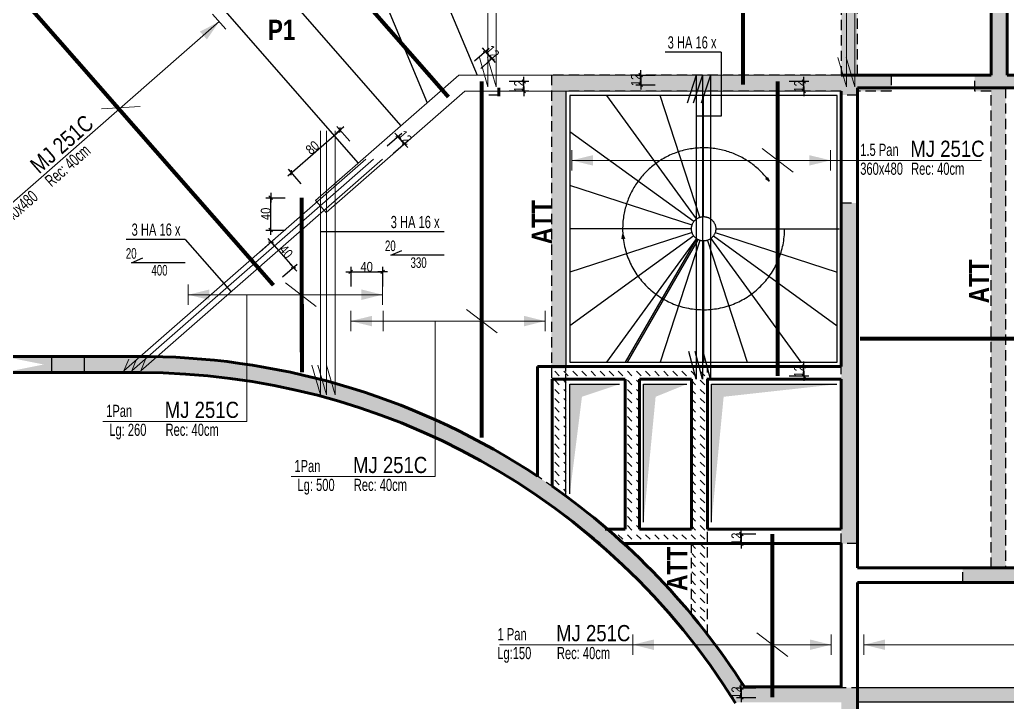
# Model space of a CAD drawing. Header units: millimetres. Extents: x 10483 to 17848, y -43633 to -39433.
# Drawn here: x 11095 to 12314, y -42596 to -41753 of the extents above; entities that cross this region are included whole.
import ezdxf
from ezdxf.enums import TextEntityAlignment as Align

# ---------------------------------------------------------------- set-up
doc = ezdxf.new("R2010")
doc.units = ezdxf.units.MM
doc.linetypes.add('CACHEX2', pattern=[19.05, 12.7, -6.35])
doc.linetypes.add('TIRETPTX2', pattern=[50.8, 25.4, -12.7, 0, -12.7])
for name, color, linetype in [('01_ARMA_INF', 50, 'Continuous'), ('01_linteaux', 2, 'Continuous'), ('01_murs_sup', 2, 'CACHEX2'), ('01_poch_murs', 253, 'Continuous'), ('01_resv', 32, 'Continuous'), ('01_texte', 230, 'Continuous'), ('AA_COTES', 2, 'Continuous')]:
    doc.layers.add(name, color=color, linetype=linetype)
for name, color, linetype, lineweight in [('01_murs_coup', 5, 'Continuous', 60), ('01_PIEUX', 5, 'Continuous', 60), ('01_tram_axes', 2, 'TIRETPTX2', 9)]:
    doc.layers.add(name, color=color, linetype=linetype, lineweight=lineweight)
doc.styles.add('PATIO', font='ARIALN.TTF')
doc.styles.add('STYLE2', font='ARIALN.TTF')
doc.styles.add('Titre', font='ariblk.ttf')
doc.dimstyles.new('JB50res', dxfattribs={"dimscale": 0.1, "dimtxt": 120, "dimasz": 12, "dimexe": 0.1, "dimexo": 0.1, "dimgap": 0.09, "dimtad": 1, "dimdec": 1, "dimdsep": 46, "dimtxsty": 'STYLE2', "dimblk1": 'BOND_G', "dimblk2": 'BOND_D', "dimsah": 1, "dimcen": 1.5, "dimdle": 0.01, "dimse1": 1, "dimse2": 1, "dimclrd": 4, "dimclre": 2, "dimclrt": 6, "dimazin": 2, "dimtfac": 2.333333, "dimtdec": 1, "dimtix": 1, "dimtmove": 2, "dimatfit": 3, "dimldrblk": 'BOND_G', "dimfxl": 1, "dimtolj": 1, "dimtzin": 0, "dimarcsym": 0})
pattern_1 = [(135, (-1339.371, 5604.787), (-11.2253202, 9e-16), [7.9375, -7.9375])]

# ---------------------------------------------------------------- blocks, each defined once
blk = doc.blocks.new('BOND_G')
at = {"layer": 'AA_COTES', "color": 0}
for p, q in [((0, -5), (0, 15)), ((5, 0), (-5, 0)), ((1.8, 1.8), (-1.8, -1.8))]:
    blk.add_line(p, q, dxfattribs=at)
blk = doc.blocks.new('BOND_D')
at = {"layer": 'AA_COTES', "color": 0}
for p, q in [((5, 0), (-5, 0)), ((-1.8, -1.8), (1.8, 1.8)), ((0, 5), (0, -15))]:
    blk.add_line(p, q, dxfattribs=at)
blk = doc.blocks.new('*D5423')
at = {"layer": '01_resv', "color": 4, "lineweight": -2, "ltscale": 200, "transparency": 16777216}
blk.add_line((11431, -41941), (11489.4, -41889.9), dxfattribs=at)
at = {"layer": 'Defpoints', "color": 0, "ltscale": 200, "transparency": 16777216}
for p in [(11490.3, -41889.1), (11521.9, -41925.2), (11461.7, -41977.9)]:
    blk.add_point(p, dxfattribs=at)
at = {"layer": '01_resv', "color": 4, "lineweight": -2, "ltscale": 200, "transparency": 16777216, "xscale": 1.2, "yscale": 1.2, "zscale": 1.2}
for name, p, rotation in [('BOND_D', (11490.3, -41889.1), 41.21220924565987), ('BOND_G', (11430.1, -41941.8), 221.2122092456599)]:
    blk.add_blockref(name, p, dxfattribs=dict(at, rotation=rotation))
at = {"layer": '01_resv', "color": 6, "ltscale": 200, "transparency": 16777216, "insert": (11456.1, -41910.8), "char_height": 12, "attachment_point": 5, "rotation": 41.2122, "style": 'STYLE2'}
blk.add_mtext('\\A1;80', dxfattribs=at)
blk = doc.blocks.new('*D5424')
at = {"layer": '01_resv', "color": 4, "lineweight": -2, "ltscale": 200, "transparency": 16777216}
blk.add_line((11405.9, -42028.4), (11431.9, -42058.2), dxfattribs=at)
at = {"layer": 'Defpoints', "color": 0, "ltscale": 200, "transparency": 16777216}
for p in [(11380.3, -42049.2), (11432.7, -42059.1), (11408, -42080.8)]:
    blk.add_point(p, dxfattribs=at)
at = {"layer": '01_resv', "color": 4, "lineweight": -2, "ltscale": 200, "transparency": 16777216, "xscale": 1.2, "yscale": 1.2, "zscale": 1.2}
for name, p, rotation in [('BOND_G', (11405.1, -42027.5), 131.2303851456435), ('BOND_D', (11432.7, -42059.1), 311.2303851456435)]:
    blk.add_blockref(name, p, dxfattribs=dict(at, rotation=rotation))
at = {"layer": '01_resv', "color": 6, "ltscale": 200, "transparency": 16777216, "insert": (11423.5, -42039.3), "char_height": 12, "attachment_point": 5, "rotation": 311.2304, "style": 'STYLE2'}
blk.add_mtext('\\A1;40', dxfattribs=at)
blk = doc.blocks.new('*D5426')
at = {"layer": '01_resv', "color": 4, "lineweight": -2, "ltscale": 200, "transparency": 16777216}
for p, q in [((11561.2, -41896.4), (11560.4, -41895.5)), ((11569.9, -41906.3), (11562, -41897.3)), ((11570.6, -41907.2), (11571.4, -41908.1))]:
    blk.add_line(p, q, dxfattribs=at)
at = {"layer": 'Defpoints', "color": 0, "ltscale": 200, "transparency": 16777216}
for p in [(11562, -41897.3), (11550.9, -41907), (11558.8, -41916)]:
    blk.add_point(p, dxfattribs=at)
at = {"layer": '01_resv', "color": 4, "lineweight": -2, "ltscale": 200, "transparency": 16777216, "xscale": 1.2, "yscale": 1.2, "zscale": 1.2}
for name, p, rotation in [('BOND_D', (11562, -41897.3), 311.2072050561662), ('BOND_G', (11569.9, -41906.3), 131.2072050561662)]:
    blk.add_blockref(name, p, dxfattribs=dict(at, rotation=rotation))
at = {"layer": '01_resv', "color": 6, "ltscale": 200, "transparency": 16777216, "insert": (11570.4, -41897.8), "char_height": 12, "attachment_point": 5, "rotation": 311.2072, "style": 'STYLE2'}
blk.add_mtext('\\A1;12', dxfattribs=at)
blk = doc.blocks.new('*D5427')
at = {"layer": '01_resv', "color": 4, "lineweight": -2, "ltscale": 200, "transparency": 16777216}
blk.add_line((11404.6, -42011.4), (11404.6, -41973.8), dxfattribs=at)
at = {"layer": 'Defpoints', "color": 0, "ltscale": 200, "transparency": 16777216}
for p in [(11404.6, -41972.6), (11442.9, -41972.6), (11442.9, -42012.6)]:
    blk.add_point(p, dxfattribs=at)
at = {"layer": '01_resv', "color": 4, "lineweight": -2, "ltscale": 200, "transparency": 16777216, "xscale": 1.2, "yscale": 1.2, "zscale": 1.2}
for name, p, rotation in [('BOND_D', (11404.6, -41972.6), 90), ('BOND_G', (11404.6, -42012.6), 270)]:
    blk.add_blockref(name, p, dxfattribs=dict(at, rotation=rotation))
at = {"layer": '01_resv', "color": 6, "ltscale": 200, "transparency": 16777216, "insert": (11398.5, -41992.6), "char_height": 12, "attachment_point": 5, "rotation": 90, "style": 'STYLE2'}
blk.add_mtext('\\A1;40', dxfattribs=at)
blk = doc.blocks.new('*D5428')
at = {"layer": '01_resv', "color": 4, "lineweight": -2, "ltscale": 200, "transparency": 16777216}
blk.add_line((11504.6, -42064.2), (11541.6, -42064.2), dxfattribs=at)
at = {"layer": 'Defpoints', "color": 0, "ltscale": 200, "transparency": 16777216}
for p in [(11542.8, -42064.2), (11542.8, -42105), (11503.4, -42137.6)]:
    blk.add_point(p, dxfattribs=at)
at = {"layer": '01_resv', "color": 4, "lineweight": -2, "ltscale": 200, "transparency": 16777216, "xscale": 1.2, "yscale": 1.2, "zscale": 1.2, "rotation": 180}
blk.add_blockref('BOND_G', (11503.4, -42064.2), dxfattribs=at)
at = {"layer": '01_resv', "color": 4, "lineweight": -2, "ltscale": 200, "transparency": 16777216, "xscale": 1.2, "yscale": 1.2, "zscale": 1.2}
blk.add_blockref('BOND_D', (11542.8, -42064.2), dxfattribs=at)
at = {"layer": '01_resv', "color": 6, "ltscale": 200, "transparency": 16777216, "insert": (11523.1, -42058.1), "char_height": 12, "attachment_point": 5, "style": 'STYLE2'}
blk.add_mtext('\\A1;40', dxfattribs=at)
blk = doc.blocks.new('*D5429')
at = {"layer": '01_resv', "color": 4, "lineweight": -2, "ltscale": 200, "transparency": 16777216}
for p, q in [((11985.7, -42576.9), (11985.7, -42575.7)), ((11985.7, -42578.1), (11985.7, -42590.1)), ((11985.7, -42591.3), (11985.7, -42592.5))]:
    blk.add_line(p, q, dxfattribs=at)
at = {"layer": 'Defpoints', "color": 0, "ltscale": 200, "transparency": 16777216}
for p in [(11994.4, -42578.1), (11985.7, -42590.1), (12024.1, -42590.1)]:
    blk.add_point(p, dxfattribs=at)
at = {"layer": '01_resv', "color": 4, "lineweight": -2, "ltscale": 200, "transparency": 16777216, "xscale": 1.2, "yscale": 1.2, "zscale": 1.2}
for name, p, rotation in [('BOND_G', (11985.7, -42578.1), 270), ('BOND_D', (11985.7, -42590.1), 90)]:
    blk.add_blockref(name, p, dxfattribs=dict(at, rotation=rotation))
at = {"layer": '01_resv', "color": 6, "ltscale": 200, "transparency": 16777216, "insert": (11979.6, -42584.1), "char_height": 12, "attachment_point": 5, "rotation": 90, "style": 'STYLE2'}
blk.add_mtext('\\A1;12', dxfattribs=at)
blk = doc.blocks.new('*D5430')
at = {"layer": '01_resv', "color": 4, "lineweight": -2, "ltscale": 200, "transparency": 16777216}
for p, q in [((11985.7, -42386.9), (11985.7, -42385.7)), ((11985.7, -42388.1), (11985.7, -42400.1)), ((11985.7, -42401.3), (11985.7, -42402.5))]:
    blk.add_line(p, q, dxfattribs=at)
at = {"layer": 'Defpoints', "color": 0, "ltscale": 200, "transparency": 16777216}
for p in [(12024, -42388.1), (11985.7, -42400.1), (12024, -42400.1)]:
    blk.add_point(p, dxfattribs=at)
at = {"layer": '01_resv', "color": 4, "lineweight": -2, "ltscale": 200, "transparency": 16777216, "xscale": 1.2, "yscale": 1.2, "zscale": 1.2}
for name, p, rotation in [('BOND_G', (11985.7, -42388.1), 270), ('BOND_D', (11985.7, -42400.1), 90)]:
    blk.add_blockref(name, p, dxfattribs=dict(at, rotation=rotation))
at = {"layer": '01_resv', "color": 6, "ltscale": 200, "transparency": 16777216, "insert": (11979.6, -42394.1), "char_height": 12, "attachment_point": 5, "rotation": 90, "style": 'STYLE2'}
blk.add_mtext('\\A1;12', dxfattribs=at)
blk = doc.blocks.new('*D5394')
at = {"layer": '01_resv', "color": 4, "lineweight": -2, "ltscale": 200, "transparency": 16777216}
for p, q in [((11717.2, -41827.9), (11717.2, -41826.7)), ((11717.2, -41841.1), (11717.2, -41829.1)), ((11717.2, -41842.3), (11717.2, -41843.5))]:
    blk.add_line(p, q, dxfattribs=at)
at = {"layer": 'Defpoints', "color": 0, "ltscale": 200, "transparency": 16777216}
for p in [(11717.2, -41829.1), (11724.7, -41829.1), (11724.7, -41841.1)]:
    blk.add_point(p, dxfattribs=at)
at = {"layer": '01_resv', "color": 4, "lineweight": -2, "ltscale": 200, "transparency": 16777216, "xscale": 1.2, "yscale": 1.2, "zscale": 1.2}
for name, p, rotation in [('BOND_D', (11717.2, -41829.1), 270), ('BOND_G', (11717.2, -41841.1), 90)]:
    blk.add_blockref(name, p, dxfattribs=dict(at, rotation=rotation))
at = {"layer": '01_resv', "color": 6, "ltscale": 200, "transparency": 16777216, "insert": (11711.2, -41835.1), "char_height": 12, "attachment_point": 5, "rotation": 90, "style": 'STYLE2'}
blk.add_mtext('\\A1;12', dxfattribs=at)
blk = doc.blocks.new('*D5431')
at = {"layer": '01_resv', "color": 4, "lineweight": -2, "ltscale": 200, "transparency": 16777216}
for p, q in [((11861.5, -41819.9), (11861.5, -41818.7)), ((11861.5, -41821.1), (11861.5, -41833.1)), ((11861.5, -41834.3), (11861.5, -41835.5))]:
    blk.add_line(p, q, dxfattribs=at)
at = {"layer": 'Defpoints', "color": 0, "ltscale": 200, "transparency": 16777216}
for p in [(11877, -41821.1), (11861.5, -41833.1), (11896.2, -41833.1)]:
    blk.add_point(p, dxfattribs=at)
at = {"layer": '01_resv', "color": 4, "lineweight": -2, "ltscale": 200, "transparency": 16777216, "xscale": 1.2, "yscale": 1.2, "zscale": 1.2}
for name, p, rotation in [('BOND_G', (11861.5, -41821.1), 270), ('BOND_D', (11861.5, -41833.1), 90)]:
    blk.add_blockref(name, p, dxfattribs=dict(at, rotation=rotation))
at = {"layer": '01_resv', "color": 6, "ltscale": 200, "transparency": 16777216, "insert": (11855.5, -41827.1), "char_height": 12, "attachment_point": 5, "rotation": 90, "style": 'STYLE2'}
blk.add_mtext('\\A1;12', dxfattribs=at)
blk = doc.blocks.new('*D5395')
at = {"layer": '01_resv', "color": 4, "lineweight": -2, "ltscale": 200, "transparency": 16777216}
for p, q in [((11669.1, -41791.2), (11668.3, -41790.3)), ((11677.8, -41801.1), (11669.9, -41792.1)), ((11678.6, -41802), (11679.4, -41802.9))]:
    blk.add_line(p, q, dxfattribs=at)
at = {"layer": 'Defpoints', "color": 0, "ltscale": 200, "transparency": 16777216}
for p in [(11669.9, -41792.1), (11631, -41826.2), (11638.9, -41835.2)]:
    blk.add_point(p, dxfattribs=at)
at = {"layer": '01_resv', "color": 4, "lineweight": -2, "ltscale": 200, "transparency": 16777216, "xscale": 1.2, "yscale": 1.2, "zscale": 1.2}
for name, p, rotation in [('BOND_D', (11669.9, -41792.1), 311.2122092456704), ('BOND_G', (11677.8, -41801.1), 131.2122092456704)]:
    blk.add_blockref(name, p, dxfattribs=dict(at, rotation=rotation))
at = {"layer": '01_resv', "color": 6, "ltscale": 200, "transparency": 16777216, "insert": (11678.4, -41792.6), "char_height": 12, "attachment_point": 5, "rotation": 311.2122, "style": 'STYLE2'}
blk.add_mtext('\\A1;12', dxfattribs=at)
blk = doc.blocks.new('*D5460')
at = {"layer": '01_texte', "color": 4, "lineweight": -2, "ltscale": 200, "transparency": 16777216}
for p, q in [((12062.9, -41827.9), (12062.9, -41826.7)), ((12062.9, -41841.1), (12062.9, -41829.1)), ((12062.9, -41842.3), (12062.9, -41843.5))]:
    blk.add_line(p, q, dxfattribs=at)
at = {"layer": 'Defpoints', "color": 0, "ltscale": 200, "transparency": 16777216}
for p in [(12030.5, -41829.1), (12062.9, -41829.1), (12030.5, -41841.1)]:
    blk.add_point(p, dxfattribs=at)
at = {"layer": '01_texte', "color": 4, "lineweight": -2, "ltscale": 200, "transparency": 16777216, "xscale": 1.2, "yscale": 1.2, "zscale": 1.2}
for name, p, rotation in [('BOND_D', (12062.9, -41829.1), 270), ('BOND_G', (12062.9, -41841.1), 90)]:
    blk.add_blockref(name, p, dxfattribs=dict(at, rotation=rotation))
at = {"layer": '01_texte', "color": 6, "ltscale": 200, "transparency": 16777216, "insert": (12056.9, -41835.1), "char_height": 12, "attachment_point": 5, "rotation": 90, "style": 'STYLE2'}
blk.add_mtext('\\A1;12', dxfattribs=at)
blk = doc.blocks.new('*D5461')
at = {"layer": '01_texte', "color": 4, "lineweight": -2, "ltscale": 200, "transparency": 16777216}
for p, q in [((12062.9, -42179.9), (12062.9, -42178.7)), ((12062.9, -42193.1), (12062.9, -42181.1)), ((12062.9, -42194.3), (12062.9, -42195.5))]:
    blk.add_line(p, q, dxfattribs=at)
at = {"layer": 'Defpoints', "color": 0, "ltscale": 200, "transparency": 16777216}
for p in [(12062.9, -42181.1), (12081.5, -42181.1), (12030.7, -42193.1)]:
    blk.add_point(p, dxfattribs=at)
at = {"layer": '01_texte', "color": 4, "lineweight": -2, "ltscale": 200, "transparency": 16777216, "xscale": 1.2, "yscale": 1.2, "zscale": 1.2}
for name, p, rotation in [('BOND_D', (12062.9, -42181.1), 270), ('BOND_G', (12062.9, -42193.1), 90)]:
    blk.add_blockref(name, p, dxfattribs=dict(at, rotation=rotation))
at = {"layer": '01_texte', "color": 6, "ltscale": 200, "transparency": 16777216, "insert": (12056.9, -42187.1), "char_height": 12, "attachment_point": 5, "rotation": 90, "style": 'STYLE2'}
blk.add_mtext('\\A1;12', dxfattribs=at)

msp = doc.modelspace()

# ---------------------------------------------------------------- hatches: boundary and pattern name
at = {"layer": '01_murs_sup', "ltscale": 200}
h = msp.add_hatch(dxfattribs=at)
h.set_pattern_fill('DASH', color=256, scale=2.5, angle=135)
h.set_pattern_definition(pattern_1)
h.paths.add_polyline_path([(11821.61, -41389.99), (11687.26, -41389.99), (11687.26, -41248.6, -0.0095803), (11734.11, -41246.06), (11855.05, -41245.42), (11854.94, -41225.42), (11733.71, -41226.06, 0.3003693), (10615.8, -42021.33), (10637.27, -42021.33, -0.111323), (10940.03, -41575.78), (10940.03, -42021.33), (10960.03, -42021.33), (10960.03, -41557.47, -0.1614566), (11667.26, -41250.23), (11667.26, -41409.99), (11821.61, -41409.99)])
h.paths.add_polyline_path([(11397.08, -41704.73), (11362.08, -41704.73), (11362.08, -41739.73), (11397.08, -41739.73)], flags=17)
h.paths.add_polyline_path([(11587.52, -41677.73), (11552.52, -41677.73), (11552.52, -41712.73), (11587.52, -41712.73)], flags=17)
h = msp.add_hatch(dxfattribs=at)
h.set_pattern_fill('DASH', color=256, scale=2.5, angle=135)
h.set_pattern_definition(pattern_1)
h.paths.add_polyline_path([(12314.12, -41226.07), (11979.16, -41226.07), (11979.16, -41246.07), (12294.12, -41246.07), (12294.08, -41821.05), (12273.95, -41821.05), (12273.95, -41841.05), (12294.12, -41841.05), (12294.12, -42430.05), (12259.08, -42430.05), (12259.08, -42448.01), (12543.12, -42448.01), (12543.12, -42430.05), (12312.12, -42430.05), (12312.12, -41837.05), (12592.12, -41837.05), (12592.12, -41821.05), (12314.12, -41821.05)])
h.paths.add_polyline_path([(12170.87, -41821.05), (12129.16, -41821.05), (12129.16, -41389.99), (11924.81, -41389.99), (11924.81, -41409.99), (12109.16, -41409.99), (12109.16, -41821.05), (11751.16, -41821.05), (11751.16, -42184.05), (11769.16, -42184.05), (11769.16, -41841.05), (12109.16, -41841.05), (12109.16, -41845.95), (12129.21, -41845.95), (12129.16, -41841.05), (12170.87, -41841.05)])
h = msp.add_hatch(dxfattribs=at)
h.set_pattern_fill('DASH', color=256, scale=2.5, angle=135)
h.set_pattern_definition(pattern_1)
h.paths.add_polyline_path([(12129.12, -41979.06), (12109.16, -41979.06), (12109.16, -42400.05), (12129.16, -42400.05)])
h.paths.add_polyline_path([(13071.12, -41821.05), (12892.12, -41821.05), (12892.12, -41837.05), (13071.12, -41837.05)], flags=17)
h.paths.add_polyline_path([(13317.12, -41821.05), (13171.12, -41821.05), (13171.12, -41837.05), (13301.12, -41837.05), (13301.12, -42430.06), (12645.12, -42430.06), (12645.12, -42448.01), (13317.12, -42448.06)])
h.paths.add_polyline_path([(12952.54, -42578.1), (12503.12, -42578.1), (12503.12, -42596.05), (12721.12, -42596.05), (12721.12, -43189.05), (12618.12, -43189.05), (12618.12, -43205.05), (12898.12, -43205.05), (12898.12, -43189.05), (12739.12, -43189.05), (12739.12, -42596.05), (12952.54, -42596.01)])
h.paths.add_polyline_path([(14231.12, -42430.06), (13915.16, -42430.06), (13915.08, -41837.05), (14011.12, -41837.05), (14011.12, -41821.05), (13751.12, -41821.05), (13751.12, -41837.05), (13897.16, -41837.05), (13897.16, -42430.06), (13685.16, -42430.06), (13685.16, -42448.06), (14231.12, -42448.06)])
for points in [[(12018.04, -41947.51), (12020.06, -41952.28), (12015.93, -41949.16)], [(11838.69, -42023.27), (11839.41, -42018.15), (11841.35, -42022.95)]]:
    msp.add_hatch(color=256, dxfattribs=at).paths.add_polyline_path(points)
h = msp.add_hatch(dxfattribs=at)
h.set_pattern_fill('DASH', color=256, scale=2.5, angle=135)
h.set_pattern_definition(pattern_1)
h.paths.add_polyline_path([(12401.02, -42578.05), (11990.11, -42578.05, 0.2561511), (11243.54, -42168.73), (10960.03, -42168.73), (10960.03, -42021.33), (10940.03, -42021.33), (10940.03, -42188.73), (11243.54, -42188.73, -0.2587896), (11977.82, -42596.05), (12109.12, -42596.05), (12109.12, -43016.38), (12129.12, -43016.38), (12129.12, -42596.05), (12401.12, -42596.1)])
h = msp.add_hatch(dxfattribs=at)
h.set_pattern_fill('DASH', color=256, scale=2.5, angle=135)
h.set_pattern_definition([(135, (-1339.071, 5604.787), (-11.2253202, 9e-16), [7.9375, -7.9375])])
edge = h.paths.add_edge_path()
edge.add_line((11944.46, -42181.05), (11751.46, -42181.05))
edge.add_line((11751.46, -42181.05), (11751.46, -42328.67))
edge.add_arc((11243.84, -43054.22), 885.5, 53.58804, 55.02218, ccw=False)
edge.add_line((11769.46, -42341.6), (11769.46, -42197.05))
edge.add_line((11769.46, -42197.05), (11842.21, -42197.05))
edge.add_line((11842.21, -42197.05), (11842.21, -42382.05))
edge.add_line((11842.21, -42382.05), (11817.95, -42382.05))
edge.add_arc((11758.28, -42480.56), 115.17, 44.35067, 58.79728, ccw=False)
edge.add_line((11840.64, -42400.05), (11924.46, -42400.05))
edge.add_line((11924.46, -42400.05), (11924.46, -42487.78))
edge.add_arc((11243.84, -43054.22), 885.5, 37.70066, 39.76896, ccw=False)
edge.add_line((11944.46, -42512.71), (11944.46, -42181.05))
h.paths.add_polyline_path([(11924.46, -42197.05), (11924.46, -42382.05), (11860.21, -42382.05), (11860.21, -42197.05)], flags=16)

# ---------------------------------------------------------------- linework, layer by layer
at = {"layer": '01_ARMA_INF', "linetype": 'Continuous', "lineweight": 0, "const_width": 5, "flags": 128}
for points in [[(11987.68, -41296.38), (11987.85, -41833.06)], [(11248.95, -41420.15), (11624.06, -41848.19)], [(10984.97, -41598.11), (11407.97, -42080.78)], [(11665.26, -42269.03), (11665.03, -41829.05)], [(12030.7, -42193.05), (12030.51, -41829.05)], [(11443.08, -42188.61), (11442.86, -41972.55)], [(12733.12, -42146.77), (12132.14, -42146.86)], [(12024.06, -42590.05), (12023.96, -42388.09)]]:
    msp.add_lwpolyline(points, dxfattribs=at)
at = {"layer": '01_linteaux', "ltscale": 0.1}
for p, q in [((12400.12, -42578.05), (12129.12, -42578.05)), ((12400.12, -42596.05), (12129.12, -42596.05))]:
    msp.add_line(p, q, dxfattribs=at)
at = {"layer": '01_murs_coup', "ltscale": 0.1}
for p, q in [((12314.12, -41821.05), (12314.12, -41257.07)), ((12314.12, -41821.05), (12314.12, -41257.07)), ((12294.12, -41821.05), (12294.12, -41286.05)), ((12294.12, -41821.05), (12294.12, -41286.05)), ((12294.12, -41821.05), (12109.12, -41821.05)), ((12294.12, -41821.05), (12109.12, -41821.05)), ((12341.12, -41821.05), (12314.12, -41821.05)), ((11686.45, -41837.05), (11686.45, -41847.05)), ((12129.12, -41837.05), (12129.12, -42430.05)), ((12341.12, -41837.05), (12129.12, -41837.05)), ((12129.12, -41837.05), (12129.12, -41847.05)), ((12129.12, -41837.05), (12129.12, -42430.11)), ((12109.12, -42181.05), (12109.12, -41841.05)), ((11255.33, -42168.73), (10639.19, -42168.73)), ((11243.62, -42188.73), (10633.18, -42188.73)), ((11734.17, -42181.05), (12109.12, -42181.05)), ((11734.17, -42181.05), (11734.17, -42316.82)), ((11752.17, -42197.05), (11842.17, -42197.05)), ((11752.17, -42197.05), (11752.17, -42329.11)), ((11842.17, -42197.05), (11842.17, -42382.05)), ((11860.17, -42197.05), (11924.12, -42197.05)), ((11860.17, -42197.05), (11860.17, -42382.05)), ((11924.12, -42197.05), (11924.12, -42382.05)), ((11944.12, -42197.05), (11944.12, -42382.05)), ((11944.12, -42197.05), (12109.12, -42197.05)), ((12109.12, -42197.05), (12109.12, -42382.05)), ((11817.73, -42382.05), (11842.17, -42382.05)), ((11860.17, -42382.05), (11924.12, -42382.05)), ((11944.12, -42382.05), (12109.12, -42382.05)), ((11840.42, -42400.05), (12109.12, -42400.05)), ((12109.12, -42577.05), (12109.12, -42400.05)), ((12109.12, -42577.05), (12109.12, -42400.05)), ((12129.12, -42430.05), (12721.12, -42430.05)), ((12129.12, -42448), (12129.12, -43189.05)), ((12129.12, -42448.05), (12721.12, -42448.05)), ((12129.12, -42448.05), (12129.12, -43189.05)), ((12109.12, -42577.05), (11989.55, -42577.05))]:
    msp.add_line(p, q, dxfattribs=at)
at = {"layer": '01_murs_coup', "linetype": 'Continuous', "lineweight": 5}
for p, q in [((11636.83, -41821.05), (11459.99, -41975.93)), ((11636.83, -41821.05), (12109.12, -41821.06)), ((11644.39, -41841.05), (11473.17, -41990.99)), ((11644.39, -41841.05), (12109.16, -41841.05)), ((11473.17, -41990.99), (11459.99, -41975.93)), ((11745.43, -42348.51), (11766.27, -42364.25))]:
    msp.add_line(p, q, dxfattribs=at)
at = {"layer": '01_murs_coup', "ltscale": 0.1}
for centre, radius, start, end in [((11243.62, -43055.22), 886.49, 56.40214, 89.23469), ((11243.62, -43054.22), 865.5, 31.88506, 90), ((11244.16, -43053.1), 884.44, 32.56407, 54.94303)]:
    msp.add_arc(centre, radius, start, end, dxfattribs=at)
at = {"layer": '01_murs_sup'}
for p, q in [((12294.12, -41246.07), (12294.08, -41821.05)), ((12129.16, -41821.05), (12129.16, -41389.99)), ((12109.16, -41409.99), (12109.16, -41821.05)), ((12109.16, -41821.05), (11751.16, -41821.05)), ((11751.16, -41821.05), (11751.16, -42328.59)), ((12170.87, -41821.05), (12129.16, -41821.05)), ((12170.87, -41821.05), (12170.87, -41841.05)), ((12273.95, -41841.05), (12273.95, -41821.05)), ((12273.95, -41821.05), (12294.12, -41821.05)), ((12592.12, -41837.05), (12312.12, -41837.05)), ((12312.12, -41837.05), (12312.12, -42430.05)), ((11666.49, -41845.95), (11666.49, -41841.05)), ((11686.49, -41845.95), (11666.49, -41845.95)), ((11686.54, -41846.05), (11686.49, -41841.05)), ((12109.16, -41841.05), (11769.16, -41841.05)), ((12109.16, -41845.95), (12109.16, -41841.05)), ((12129.16, -41845.95), (12109.16, -41845.95)), ((12129.21, -41846.05), (12129.16, -41841.05)), ((12170.87, -41841.05), (12129.16, -41841.05)), ((12294.12, -41841.05), (12273.95, -41841.05)), ((12294.12, -42430.05), (12294.12, -41841.05)), ((12109.16, -42400.05), (12109.16, -41979.06)), ((12109.16, -41979.06), (12129.12, -41979.06)), ((12129.12, -41979.06), (12129.16, -42400.05)), ((11243.54, -42168.73), (10960.13, -42168.73)), ((11243.54, -42188.73), (10940.13, -42188.73)), ((11751.46, -42181.05), (11944.16, -42181.05)), ((11944.16, -42512.56), (11944.16, -42181.05)), ((11769.16, -42197.05), (11842.21, -42197.05)), ((11842.21, -42197.05), (11842.21, -42382.05)), ((11860.21, -42204.05), (11860.21, -42382.05)), ((11924.16, -42382.05), (11924.16, -42204.05)), ((11817.77, -42382.05), (11842.21, -42382.05)), ((11860.21, -42382.05), (11924.16, -42382.05)), ((11924.16, -42400.05), (11840.46, -42400.05)), ((11924.16, -42487.63), (11924.16, -42400.05)), ((12129.16, -42400.05), (12109.16, -42400.05)), ((12259.08, -42448.01), (12259.08, -42430.05)), ((12259.08, -42430.05), (12294.12, -42430.05)), ((12312.12, -42430.05), (12543.12, -42430.05)), ((12543.12, -42448.01), (12259.08, -42448.01)), ((12401.02, -42578.05), (11990.11, -42578.05))]:
    msp.add_line(p, q, dxfattribs=at)
at = {"layer": '01_murs_sup', "ltscale": 200}
for p, q in [((11456.6, -41336.71), (11659.35, -41821.05)), ((11389.56, -41357.83), (11597.78, -41855.25)), ((11186.42, -41451.04), (11565.33, -41883.68)), ((11126.13, -41488.45), (11512.67, -41929.8)), ((11769.16, -41841.05), (11769.16, -42181.05)), ((11930.35, -41998.92), (11819.46, -41846.3)), ((11934.53, -41996.79), (11885.63, -41846.3)), ((11939.16, -41996.05), (11939.16, -41846.3)), ((11927.03, -42002.24), (11774.16, -41891.18)), ((11924.9, -42006.42), (11774.16, -41957.44)), ((11924.16, -42011.05), (11774.16, -42011.05)), ((11924.9, -42015.69), (11774.16, -42064.67)), ((11927.03, -42019.87), (11774.16, -42130.93)), ((11951.3, -42019.87), (12103.91, -42130.75)), ((11953.43, -42015.69), (12103.91, -42064.59)), ((11954.16, -42011.05), (12106.66, -42011.05)), ((11930.35, -42023.19), (11819.28, -42176.05)), ((11842.74, -42176.05), (11930.8, -42023.55)), ((11845.05, -42176.05), (11932.53, -42024.55)), ((11934.53, -42025.32), (11885.55, -42176.05)), ((11939.16, -42026.05), (11939.16, -42176.05)), ((11943.8, -42025.32), (11992.77, -42176.05)), ((11947.98, -42023.19), (12059.04, -42176.05)), ((11769.16, -42341.52), (11769.16, -42197.05))]:
    msp.add_line(p, q, dxfattribs=at)
at = {"layer": '01_murs_sup', "ltscale": 0.5}
msp.add_line((11769.16, -42197.05), (11769.16, -42181.05), dxfattribs=at)
at = {"layer": '01_murs_sup', "ltscale": 200, "flags": 128}
for points in [[(11774.16, -42176.05), (12103.91, -42176.05), (12103.91, -41846.3), (11774.16, -41846.3)], [(12018.04, -41947.51), (12020.06, -41952.28), (12015.93, -41949.16)], [(11838.69, -42023.27), (11839.41, -42018.15), (11841.35, -42022.95)]]:
    msp.add_lwpolyline(points, close=True, dxfattribs=at)
at = {"layer": '01_murs_sup', "ltscale": 200}
msp.add_circle((11939.16, -42011.05), 15, dxfattribs=at)
at = {"layer": '01_murs_sup'}
for centre, radius, start, end in [((11776.95, -42470.2), 1244.88, 91.99024, 160.6054), ((11776.91, -42470.04), 1224.73, 92.01413, 160.58977), ((11243.54, -43054.22), 885.5, 32.53016, 90), ((11243.54, -43054.22), 865.5, 31.96306, 90)]:
    msp.add_arc(centre, radius, start, end, dxfattribs=at)
at = {"layer": '01_murs_sup', "ltscale": 200}
for centre, radius, start, end in [((11776.91, -42470.04), 1244.73, 91.99788, 160.61055), ((11939.16, -42011.05), 100, 36, 184.06796), ((11939.16, -42011.05), 100, 184.06796, 0)]:
    msp.add_arc(centre, radius, start, end, dxfattribs=at)
at = {"layer": '01_murs_sup', "ltscale": 0.05}
msp.add_arc((11776.91, -42470.04), 1177.73, 91.99066, 160.46959, dxfattribs=at)
at = {"layer": '01_murs_sup', "ltscale": 2}
msp.add_arc((11239.33, -43068.97), 880.46, 49.44874, 54.85348, dxfattribs=at)
at = {"layer": '01_murs_sup', "ltscale": 200}
msp.add_solid([(11929.91, -42029.08), (11929.18, -42028.84), (11928.06, -42032.29)], dxfattribs=at)
at = {"layer": '01_PIEUX', "linetype": 'Continuous', "lineweight": 5}
msp.add_arc((11776.91, -42470.04), 1177.73, 87.94572, 160.46959, dxfattribs=at)
at = {"layer": '01_poch_murs', "ltscale": 200}
for p, q in [((11773.94, -42338.69), (11773.94, -42203.09)), ((11773.94, -42203.09), (11835.42, -42203.1)), ((11864.95, -42373.7), (11864.95, -42203.09)), ((11864.95, -42203.09), (11918.31, -42203.1)), ((11948.94, -42373.7), (11948.94, -42203.09)), ((11948.94, -42203.09), (12103.68, -42203.1))]:
    msp.add_line(p, q, dxfattribs=at)
for points in [[(11773.94, -42338.69), (11773.94, -42203.09), (11788.91, -42218.58)], [(11773.94, -42203.09), (11835.42, -42203.1), (11788.91, -42218.58)], [(11864.95, -42373.7), (11864.95, -42203.09), (11879.91, -42218.58)], [(11864.95, -42203.09), (11918.31, -42203.1), (11879.91, -42218.58)], [(11948.94, -42373.7), (11948.94, -42203.09), (11963.91, -42218.58)], [(11948.94, -42203.09), (12103.68, -42203.1), (11963.91, -42218.58)]]:
    msp.add_solid(points, dxfattribs=at)
at = {"layer": '01_resv', "ltscale": 200}
for p, q in [((11134.12, -42168.73), (11174.12, -42168.73)), ((11134.12, -42188.73), (11134.12, -42168.73)), ((11174.12, -42168.73), (11174.12, -42188.73)), ((11174.12, -42188.73), (11134.12, -42188.73))]:
    msp.add_line(p, q, dxfattribs=at)
for points in [[(11174.12, -42168.73), (11174.12, -42188.73), (11074.12, -42188.73), (11074.12, -42168.73)], [(11134.12, -42188.73), (11134.12, -42168.73), (11174.12, -42168.73), (11174.12, -42188.73)]]:
    msp.add_solid(points, dxfattribs=at)
at = {"layer": '01_texte', "linetype": 'Continuous', "lineweight": 0}
for p, q in [((11672.91, -41835.85), (11672.91, -41299.68)), ((11683.16, -41835.85), (11683.16, -41299.68)), ((12115.58, -41835.85), (12115.58, -41299.68)), ((12125.83, -41835.85), (12125.83, -41299.68)), ((11332.88, -41745.68), (11349.32, -41764.46)), ((10859.65, -42176.73), (11341.1, -41755.07)), ((11672.91, -41835.85), (11662.25, -41799.34)), ((11683.16, -41835.85), (11672.5, -41799.34)), ((12115.58, -41835.85), (12104.92, -41799.34)), ((12125.83, -41835.85), (12115.17, -41799.34)), ((11195.81, -41863.04), (11243.56, -41859.78)), ((11465.93, -42216.23), (11465.93, -41890.04)), ((11473.28, -42216.23), (11473.28, -41890.04)), ((11484.06, -42216.23), (11484.06, -41890.04)), ((11776.42, -41914.04), (11776.42, -41939)), ((11776.42, -41914.04), (11776.42, -41939)), ((12011.67, -41912.01), (12049.74, -41941.02)), ((12095.83, -41914.04), (12095.83, -41939)), ((11521.92, -41925.22), (11223.36, -42186.7)), ((11531.48, -41925.22), (11232.92, -42186.7)), ((11542.64, -41925.22), (11244.08, -42186.7)), ((11776.42, -41926.52), (12095.83, -41926.52)), ((12095.83, -41926.52), (12282.49, -41926.52)), ((11302.79, -42080.04), (11302.79, -42105)), ((11302.79, -42080.04), (11302.79, -42105)), ((11422.7, -42078.03), (11460.77, -42107.04)), ((11542.79, -42080.04), (11542.79, -42105)), ((11302.79, -42092.52), (11542.79, -42092.52)), ((11375.19, -42092.52), (11375.19, -42249.08)), ((11503.37, -42112.61), (11503.37, -42137.57)), ((11503.37, -42112.61), (11503.37, -42137.57)), ((11543.37, -42112.61), (11543.37, -42137.57)), ((11646.19, -42110.58), (11684.26, -42139.59)), ((11743.37, -42112.61), (11743.37, -42137.57)), ((11503.37, -42125.09), (11743.37, -42125.09)), ((11607.61, -42125.09), (11607.61, -42317.18)), ((11223.36, -42186.7), (11229.23, -42171.94)), ((11232.92, -42186.7), (11238.8, -42171.94)), ((11244.08, -42186.7), (11249.96, -42171.94)), ((11465.93, -42216.23), (11455.27, -42179.72)), ((11473.28, -42216.23), (11462.62, -42179.72)), ((11484.06, -42216.23), (11473.4, -42179.72)), ((11197.36, -42249.08), (11375.19, -42249.08)), ((11429.78, -42317.18), (11607.61, -42317.18)), ((11851.66, -42512.48), (11851.66, -42537.44)), ((12005, -42510.45), (12043.07, -42539.46)), ((12096.63, -42512.48), (12096.63, -42537.44)), ((12137.09, -42512.48), (12137.09, -42537.44)), ((11851.66, -42524.96), (11687.04, -42524.96)), ((11851.66, -42524.96), (12096.63, -42524.96)), ((12137.09, -42524.96), (13296, -42524.96))]:
    msp.add_line(p, q, dxfattribs=at)
at = {"layer": '01_texte', "ltscale": 5}
for p, q in [((11960.84, -41792.97), (11891.68, -41792.97)), ((11618.88, -42014.87), (11465.93, -42014.87)), ((11298.9, -42024.28), (11226.23, -42024.28)), ((11298.9, -42024.28), (11355.61, -42089.03))]:
    msp.add_line(p, q, dxfattribs=at)
at = {"layer": '01_texte', "ltscale": 200}
for p, q in [((11960.84, -41792.97), (11960.84, -41872.05)), ((11930.16, -41821.06), (11918.7, -41855.7)), ((11937.93, -41821.06), (11926.47, -41855.7)), ((11930.16, -41821.05), (11930.16, -42197.05)), ((11947.77, -41821.06), (11936.31, -41855.7)), ((11937.93, -41821.05), (11937.93, -42197.05)), ((11947.77, -41821.05), (11947.77, -42197.05)), ((11960.84, -41872.05), (11930.16, -41872.05)), ((11930.16, -42197.05), (11921, -42162.66)), ((11937.93, -42197.05), (11928.77, -42162.66)), ((11947.77, -42197.05), (11938.61, -42162.66))]:
    msp.add_line(p, q, dxfattribs=at)
at = {"layer": '01_texte'}
for p, q in [((11552.79, -42043.56), (11566.61, -42037.73)), ((11618.88, -42043.56), (11552.79, -42043.56)), ((11232.81, -42052.97), (11246.64, -42047.14)), ((11298.9, -42052.97), (11232.81, -42052.97))]:
    msp.add_line(p, q, dxfattribs=at)
at = {"layer": '01_texte', "linetype": 'Continuous', "lineweight": 0}
for points in [[(11341.1, -41755.07), (11317.21, -41767.4), (11321.47, -41772.26)], [(11341.1, -41755.07), (11325.73, -41777.12), (11321.47, -41772.26)], [(11776.42, -41926.52), (11802.51, -41920.06), (11802.51, -41926.52)], [(12095.83, -41926.52), (12069.73, -41920.06), (12069.73, -41926.52)], [(11776.42, -41926.52), (11802.51, -41932.98), (11802.51, -41926.52)], [(12095.83, -41926.52), (12069.73, -41932.98), (12069.73, -41926.52)], [(11302.79, -42092.52), (11328.89, -42086.06), (11328.89, -42092.52)], [(11302.79, -42092.52), (11328.89, -42098.98), (11328.89, -42092.52)], [(11542.79, -42092.52), (11516.7, -42086.06), (11516.7, -42092.52)], [(11542.79, -42092.52), (11516.7, -42098.98), (11516.7, -42092.52)], [(11503.37, -42125.09), (11529.47, -42118.63), (11529.47, -42125.09)], [(11743.37, -42125.09), (11717.28, -42118.63), (11717.28, -42125.09)], [(11503.37, -42125.09), (11529.47, -42131.55), (11529.47, -42125.09)], [(11743.37, -42125.09), (11717.28, -42131.55), (11717.28, -42125.09)], [(11851.66, -42524.96), (11877.76, -42518.5), (11877.76, -42524.96)], [(12096.63, -42524.96), (12070.53, -42518.5), (12070.53, -42524.96)], [(12137.09, -42524.96), (12163.19, -42518.5), (12163.19, -42524.96)], [(11851.66, -42524.96), (11877.76, -42531.42), (11877.76, -42524.96)], [(12096.63, -42524.96), (12070.53, -42531.42), (12070.53, -42524.96)], [(12137.09, -42524.96), (12163.19, -42531.42), (12163.19, -42524.96)]]:
    msp.add_solid(points, dxfattribs=at)
at = {"layer": '01_tram_axes'}
msp.add_arc((11776.91, -42470.04), 1213.73, 91.99092, 160.61055, dxfattribs=at)

# ---------------------------------------------------------------- texts
at = {"layer": '01_texte', "style": 'Titre', "width": 0.7}
for s, rotation, p in [('P1', 0, (11418.03, -41785.29)), ('ATT ', 90, (11759.28, -41998.9)), ('ATT ', 90, (12299.24, -42072.06)), ('ATT ', 90, (11926.36, -42427.36))]:
    msp.add_text(s, height=25, rotation=rotation, dxfattribs=at).set_placement(p, align=Align.BOTTOM_CENTER)
at = {"layer": '01_texte', "ltscale": 5, "style": 'PATIO', "width": 0.8}
for s, height, p in [('3 HA 16 x', 15, (11894.75, -41788.26)), ('1.5 Pan', 15, (12132.58, -41920.98)), ('360x480', 15, (12132.58, -41944.32)), ('Rec: 40cm', 15, (12195.42, -41944.32)), ('3 HA 16 x', 15, (11552.78, -42010.17)), ('3 HA 16 x', 15, (11232.81, -42019.57)), ('20', 13, (11545.68, -42038.61)), ('20', 13, (11225.71, -42048.02)), ('400', 13, (11257.33, -42068.77)), ('330', 13, (11577.3, -42059.36)), ('1Pan', 15, (11201.43, -42243.54)), ('Lg: 260', 15, (11205.25, -42266.87)), ('Rec: 40cm', 15, (11274.76, -42266.87)), ('1Pan', 15, (11433.85, -42311.65)), ('Lg: 500', 15, (11437.67, -42334.98)), ('Rec: 40cm', 15, (11507.18, -42334.98)), ('1 Pan', 15, (11684.68, -42519.42)), ('Lg:150', 15, (11684.35, -42542.76)), ('Rec: 40cm', 15, (11758.02, -42542.76))]:
    msp.add_text(s, height=height, dxfattribs=at).set_placement(p)
at = {"layer": '01_texte', "ltscale": 5, "style": 'PATIO'}
msp.add_text('MJ 251C', height=20, rotation=41.21221, dxfattribs=at).set_placement((11118.68, -41944.11))
at = {"layer": '01_texte', "ltscale": 5, "style": 'PATIO', "width": 0.8}
for s, p in [('Rec: 40cm', (11134.01, -41960.1)), ('640x480', (11078.85, -42008.42))]:
    msp.add_text(s, height=15, rotation=41.21221, dxfattribs=at).set_placement(p)
at = {"layer": '01_texte', "ltscale": 5, "style": 'PATIO'}
for p in [(12194.42, -41922.19), (11273.76, -42244.75), (11506.19, -42312.86), (11757.02, -42520.63)]:
    msp.add_text('MJ 251C', height=20, dxfattribs=at).set_placement(p)

# ---------------------------------------------------------------- dimensions: what is measured, and where the dimension line sits
at = {"layer": '01_resv', "ltscale": 200}
for p1, p2, distance, picture, middle in [((11638.88, -41835.21), (11630.97, -41826.18), -51.77, '*D5395', (11678.41, -41792.61)), ((11461.73, -41977.93), (11521.92, -41925.22), 48.06, '*D5423', (11456.12, -41910.81)), ((11558.78, -41916.02), (11550.87, -41906.99), -14.73, '*D5426', (11570.44, -41897.83))]:
    dim = msp.add_aligned_dim(p1=p1, p2=p2, distance=distance, dimstyle='JB50res', dxfattribs=at)
    dim.commit()
    dim.dimension.update_dxf_attribs({"geometry": picture, "text_midpoint": middle})
for base, p1, p2, picture, middle in [((11717.24, -41829.05), (11724.68, -41841.05), (11724.68, -41829.05), '*D5394', (11711.21, -41835.05)), ((11861.51, -41833.06), (11876.99, -41821.06), (11896.21, -41833.06), '*D5431', (11855.48, -41827.06)), ((11404.61, -41972.55), (11442.9, -42012.57), (11442.86, -41972.55), '*D5427', (11398.48, -41992.56)), ((11985.67, -42400.05), (12023.96, -42388.09), (12023.96, -42400.05), '*D5430', (11979.64, -42394.07)), ((11985.67, -42590.05), (11994.35, -42578.05), (12024.06, -42590.05), '*D5429', (11979.64, -42584.05))]:
    dim = msp.add_linear_dim(base=base, p1=p1, p2=p2, angle=90, dimstyle='JB50res', dxfattribs=at)
    dim.commit()
    dim.dimension.update_dxf_attribs({"geometry": picture, "text_midpoint": middle})
dim = msp.add_aligned_dim(p1=(11380.32, -42049.23), p2=(11407.97, -42080.78), distance=32.91, text='40', dimstyle='JB50res', dxfattribs=at)
dim.commit()
dim.dimension.update_dxf_attribs({"geometry": '*D5424', "text_midpoint": (11423.51, -42039.27)})
dim = msp.add_linear_dim(base=(11542.79, -42064.2), p1=(11503.37, -42137.57), p2=(11542.79, -42105), text='40', dimstyle='JB50res', dxfattribs=at)
dim.commit()
dim.dimension.update_dxf_attribs({"geometry": '*D5428', "text_midpoint": (11523.08, -42058.07)})
at = {"layer": '01_texte', "ltscale": 200}
for base, p1, p2, picture, middle in [((12062.89, -41829.05), (12030.52, -41841.05), (12030.51, -41829.05), '*D5460', (12056.86, -41835.05)), ((12062.89, -42181.05), (12030.7, -42193.05), (12081.49, -42181.05), '*D5461', (12056.86, -42187.05))]:
    dim = msp.add_linear_dim(base=base, p1=p1, p2=p2, angle=90, dimstyle='JB50res', dxfattribs=at)
    dim.commit()
    dim.dimension.update_dxf_attribs({"geometry": picture, "text_midpoint": middle})

doc.saveas('drawing.dxf')
